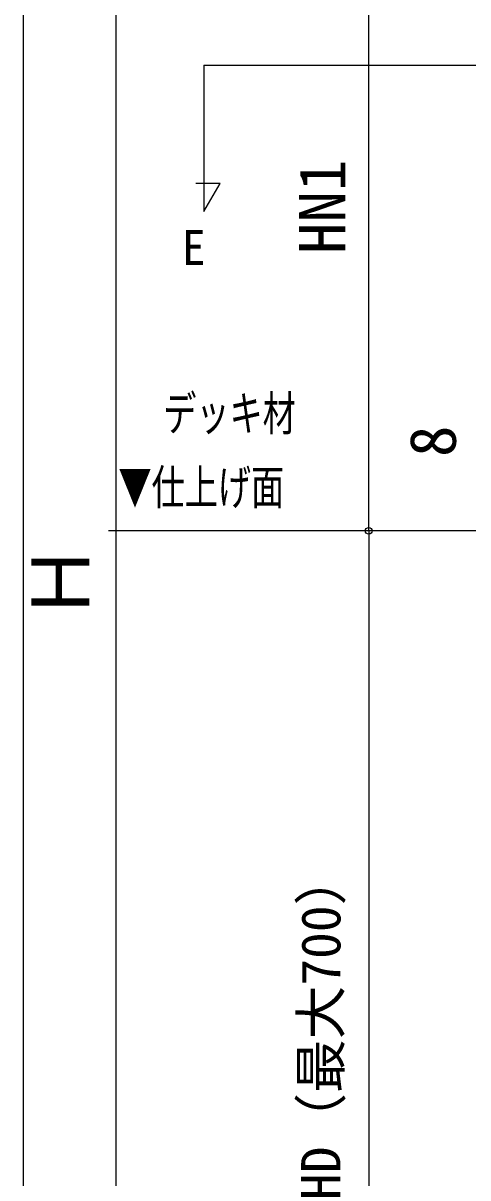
# Model space of a CAD drawing. Units: millimetres, scale not verified. Extents: x -873 to 877, y -1304 to 1297.
# Drawn here: x -872.6 to -731.7, y -1038.4 to -672.5 of the extents above; entities that cross this region are included whole.
import ezdxf
from ezdxf.enums import TextEntityAlignment as Align

# ---------------------------------------------------------------- set-up
doc = ezdxf.new("R2010")
doc.units = ezdxf.units.MM
doc.header["$LTSCALE"] = 8
for name, color, linetype in [('0-2_USER1', 3, 'Continuous'), ('0-5_YKK_12', 2, 'Continuous'), ('0-7_YKK_D', 6, 'Continuous'), ('0-8_YKK_ZWAK', 7, 'Continuous')]:
    doc.layers.add(name, color=color, linetype=linetype)
doc.styles.add('ＭＳ ゴシック', font='')
doc.styles.get('ＭＳ ゴシック').set_extended_font_data('MS Gothic')

msp = doc.modelspace()

# ---------------------------------------------------------------- linework, layer by layer
at = {"layer": '0-5_YKK_12'}
msp.add_line((-522.173, -833.369), (-845.529, -833.369), dxfattribs=at)
for points in [[(-815.309, -685.849), (-815.309, -732.212), (-810.173, -723.316), (-817.881, -723.316)], [(-815.309, -685.849), (186.216, -685.849), (186.216, -732.212), (181.08, -723.316), (188.788, -723.316)]]:
    msp.add_lwpolyline(points, dxfattribs=at)
at = {"layer": '0-7_YKK_D'}
for p, q in [((-763.098, -833.369), (-763.098, -579.253)), ((-843.098, -1099.6), (-843.098, -596.753)), ((-690.238, -833.369), (-764.098, -833.369)), ((-625.8, -833.369), (-764.098, -833.369)), ((-763.098, -833.369), (-763.098, -1117.1))]:
    msp.add_line(p, q, dxfattribs=at)
msp.add_circle((-763.098, -833.369), 1.075, dxfattribs=at)
msp.add_circle((-763.098, -833.369), 1.075, dxfattribs=at)
at = {"layer": '0-8_YKK_ZWAK'}
msp.add_line((-872.6, 1245.743), (-872.6, -1304.257), dxfattribs=at)

# ---------------------------------------------------------------- texts
at = {"layer": '0-2_USER1', "style": 'ＭＳ ゴシック'}
msp.add_text('E', height=11, dxfattribs=at).set_placement((-822.251, -752.417), align=Align.BOTTOM_LEFT)
at = {"layer": '0-2_USER1', "style": 'ＭＳ ゴシック', "width": 0.7}
for s, p in [('デッキ材', (-828.197, -804.961)), ('▼仕上げ面', (-842.405, -828.339))]:
    msp.add_text(s, height=11, dxfattribs=at).set_placement(p, align=Align.BOTTOM_LEFT)
at = {"layer": '0-7_YKK_D', "style": 'ＭＳ ゴシック'}
for s, height, p in [('HN1', 14.66, (-766.098, -745.661)), ('8', 14.66, (-731.098, -809.981)), ('Ｈ', 18.33, (-846.098, -862.097)), ('HD（最大700）', 12.46, (-768.32, -1045.408))]:
    msp.add_text(s, height=height, rotation=90, dxfattribs=at).set_placement(p, align=Align.BOTTOM_LEFT)

doc.saveas('drawing.dxf')
